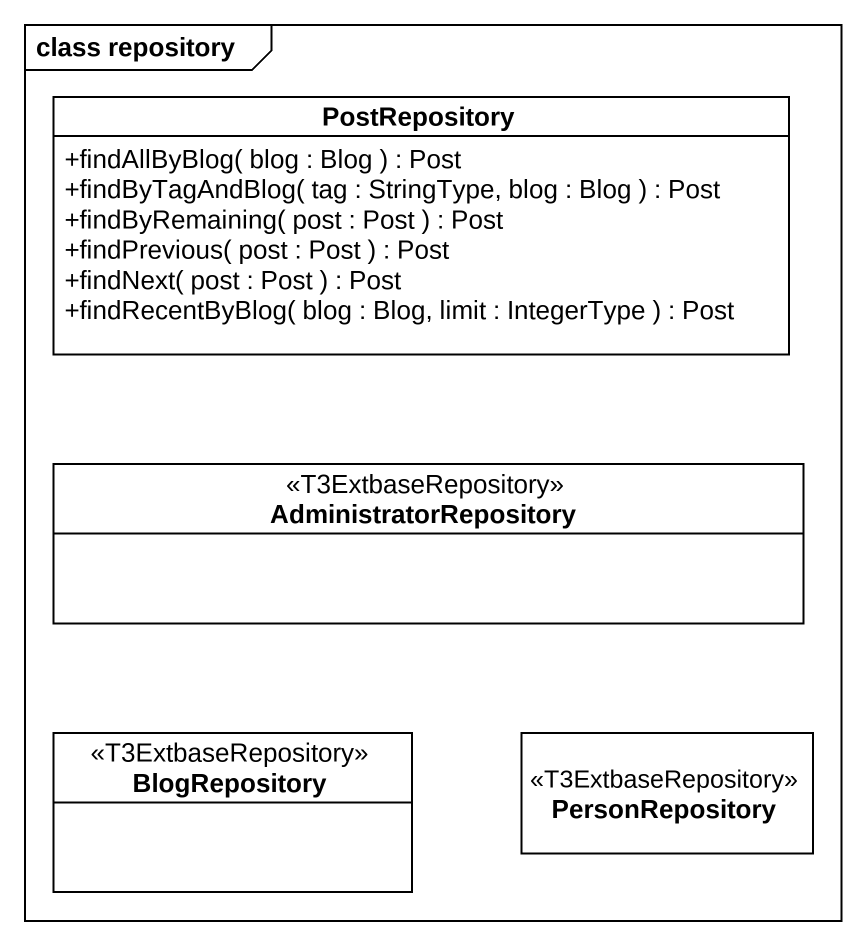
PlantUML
@startuml
mainframe class repository
hide circle
hide empty members
skinparam classAttributeIconSize 0
class PostRepository {
  +findAllByBlog( blog : Blog ) : Post
  +findByTagAndBlog( tag : StringType, blog : Blog ) : Post
  +findByRemaining( post : Post ) : Post
  +findPrevious( post : Post ) : Post
  +findNext( post : Post ) : Post
  +findRecentByBlog( blog : Blog, limit : IntegerType ) : Post
}
class AdministratorRepository <<T3ExtbaseRepository>>
class BlogRepository <<T3ExtbaseRepository>>
class PersonRepository <<T3ExtbaseRepository>>
@enduml
